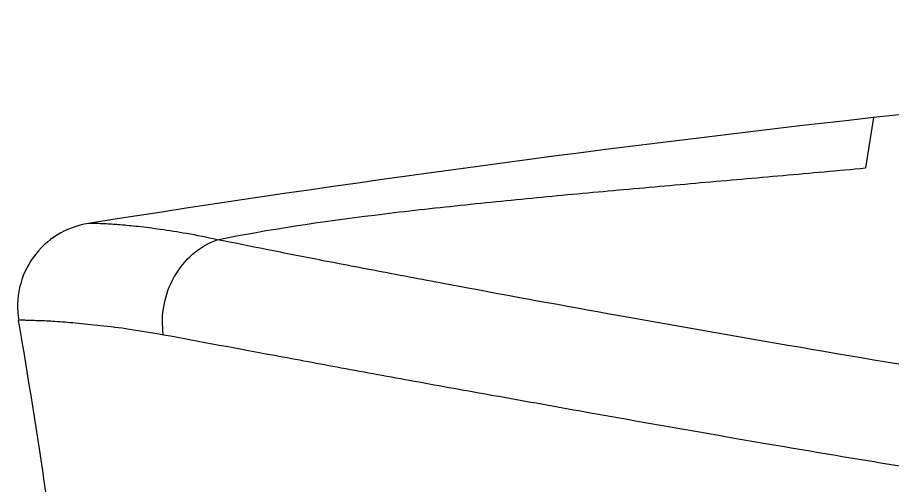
# Model space of a CAD drawing. Extents: x 0 to 1462, y 0 to 1072.
# Drawn here: x 751.02 to 766.65, y 818.07 to 826.45 of the extents above; entities that cross this region are included whole.
import ezdxf

# ---------------------------------------------------------------- set-up
doc = ezdxf.new("R2010")
doc.units = 0
doc.header["$LTSCALE"] = 10
doc.header["$MEASUREMENT"] = 0
doc.layers.get('0').update_dxf_attribs({"linetype": 'CONTINUOUS'})

msp = doc.modelspace()

# ---------------------------------------------------------------- linework, layer by layer
at = {"color": 9, "linetype": 'Continuous'}
msp.add_line((766.307, 824.66), (766.164, 823.76), dxfattribs=at)
at = {"color": 7, "linetype": 'Continuous'}
for centre, radius, start, end in [((800.661, 517.136), 309.436, 91.6221, 96.37423), ((800.635, 517.375), 309.196, 96.37426, 98.99626), ((752.52, 821.286), 1.5, 98.9988, 189.6116), ((601.924, 795.757), 151.244, 8.44593, 9.62143)]:
    msp.add_arc(centre, radius, start, end, dxfattribs=at)
at = {"color": 9, "linetype": 'Continuous'}
for points, knots in [([(754.583, 822.477), (755.513, 822.664), (756.932, 822.873), (758.841, 823.086), (760.294, 823.233), (761.755, 823.366), (763.221, 823.498), (764.692, 823.625), (765.673, 823.715), (766.165, 823.76)], [0, 0, 0, 0, 0.244111, 0.368816, 0.494302, 0.620049, 0.746358, 0.87302, 1, 1, 1, 1]), ([(754.583, 822.477), (754.402, 822.518), (754.066, 822.585), (753.595, 822.66), (753.201, 822.709), (752.873, 822.741), (752.637, 822.76), (752.424, 822.765), (752.376, 822.769), (752.276, 822.766), (752.286, 822.768)], [0, 0, 0, 0, 0.239043, 0.44408, 0.615826, 0.755071, 0.863047, 0.940812, 0.9873, 1, 1, 1, 1]), ([(753.627, 820.774), (753.6, 820.95), (753.608, 821.314), (753.79, 821.822), (754.122, 822.237), (754.424, 822.419), (754.583, 822.477)], [0, 0, 0, 0, 0.254679, 0.509231, 0.758579, 1, 1, 1, 1]), ([(780.402, 818.118), (779.043, 818.312), (776.357, 818.71), (773.03, 819.227), (770.434, 819.645), (767.976, 820.043), (765.082, 820.533), (761.863, 821.096), (759.412, 821.545), (757.659, 821.876), (756.519, 822.093), (755.507, 822.293), (754.877, 822.421), (754.583, 822.477)], [0, 0, 0, 0, 0.157237, 0.311046, 0.38572, 0.458429, 0.596347, 0.722, 0.832764, 0.881839, 0.926297, 0.965699, 1, 1, 1, 1]), ([(753.627, 820.774), (753.425, 820.808), (753.05, 820.877), (752.524, 820.939), (752.079, 820.984), (751.759, 821.011), (751.544, 821.024), (751.412, 821.028), (751.301, 821.032), (751.21, 821.035), (751.139, 821.037), (751.092, 821.038), (751.066, 821.038), (751.052, 821.038), (751.046, 821.037), (751.041, 821.036), (751.041, 821.036)], [0, 0, 0, 0, 0.236077, 0.439152, 0.610698, 0.751023, 0.809345, 0.859808, 0.902573, 0.937655, 0.964973, 0.984464, 0.991271, 0.99612, 0.999015, 1, 1, 1, 1]), ([(780.18, 816.369), (778.79, 816.561), (776.042, 816.957), (772.636, 817.476), (769.977, 817.907), (767.456, 818.316), (764.482, 818.807), (761.647, 819.308), (759.557, 819.684), (758.142, 819.937), (756.84, 820.175), (755.348, 820.457), (754.289, 820.65), (753.627, 820.774)], [0, 0, 0, 0, 0.156312, 0.309497, 0.383955, 0.456445, 0.594169, 0.71985, 0.777316, 0.8308, 0.880068, 0.924869, 1, 1, 1, 1])]:
    msp.add_open_spline(points, degree=3, knots=knots, dxfattribs=at)

doc.saveas('drawing.dxf')
